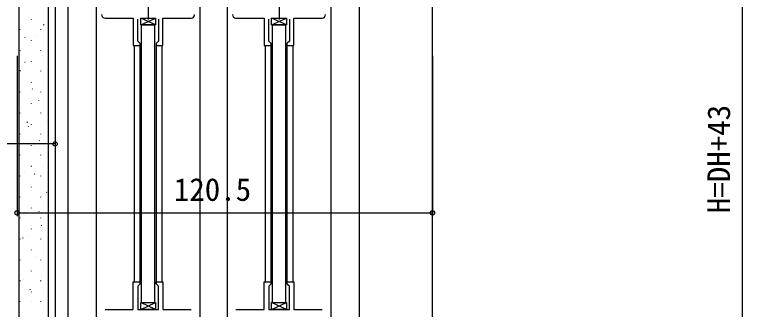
# Model space of a CAD drawing. Units: millimetres, scale not verified. Extents: x -525 to 525, y -808 to 806.
# Drawn here: x -372.8 to -161.5, y 200.1 to 285.6 of the extents above; entities that cross this region are included whole.
import ezdxf
from ezdxf.enums import TextEntityAlignment as Align

# ---------------------------------------------------------------- set-up
doc = ezdxf.new("R2010")
doc.units = ezdxf.units.MM
doc.header["$LTSCALE"] = 4
for name, color, linetype in [('0-3_YKK_11', 7, 'Continuous'), ('0-4_YKK_12', 2, 'Continuous'), ('0-5_YKK_13', 4, 'Continuous'), ('0-7_YKK_D', 6, 'Continuous'), ('0-9_YSS_K', 3, 'Continuous')]:
    doc.layers.add(name, color=color, linetype=linetype)
doc.styles.add('ＭＳ ゴシック', font='')
doc.styles.get('ＭＳ ゴシック').set_extended_font_data('MS Gothic')

msp = doc.modelspace()

# ---------------------------------------------------------------- linework, layer by layer
at = {"layer": '0-3_YKK_11'}
for p, q in [((-333.994, 289.201), (-333.994, 284.201)), ((-295.991, 289.201), (-295.991, 284.201))]:
    msp.add_line(p, q, dxfattribs=at)
for points in [[(-346.494, 284.601), (-338.294, 284.601), (-338.294, 276.601), (-336.294, 276.601), (-336.294, 277.201), (-336.494, 277.401), (-336.994, 277.901), (-336.994, 284.301)], [(-330.994, 284.301), (-330.994, 277.901), (-331.494, 277.401), (-331.694, 277.201), (-331.694, 276.601), (-329.694, 276.601), (-329.694, 284.601), (-321.494, 284.601)], [(-308.491, 284.601), (-300.291, 284.601), (-300.291, 276.601), (-298.291, 276.601), (-298.291, 277.201), (-298.491, 277.401), (-298.991, 277.901), (-298.991, 284.301)], [(-292.991, 284.301), (-292.991, 277.901), (-293.491, 277.401), (-293.691, 277.201), (-293.691, 276.601), (-291.691, 276.601), (-291.691, 284.601), (-283.491, 284.601)], [(-346.494, 200.103), (-338.294, 200.103), (-338.294, 208.103), (-336.294, 208.103), (-336.294, 207.503), (-336.494, 207.303), (-336.994, 206.803), (-336.994, 200.103), (-330.994, 200.103), (-330.994, 206.803), (-331.494, 207.303), (-331.694, 207.503), (-331.694, 208.103), (-329.694, 208.103), (-329.694, 200.103), (-321.494, 200.103)], [(-308.491, 200.103), (-300.291, 200.103), (-300.291, 208.103), (-298.291, 208.103), (-298.291, 207.503), (-298.491, 207.303), (-298.991, 206.803), (-298.991, 200.103), (-292.991, 200.103), (-292.991, 206.803), (-293.491, 207.303), (-293.691, 207.503), (-293.691, 208.103), (-291.691, 208.103), (-291.691, 200.103), (-283.491, 200.103)]]:
    msp.add_lwpolyline(points, dxfattribs=at)
for centre, start, end in [((-346.494, 285.601), 180.00001, 269.99999), ((-321.494, 285.601), 270.00001, 359.99999), ((-308.491, 285.601), 180.00001, 269.99999), ((-283.491, 285.601), 270.00001, 359.99999)]:
    msp.add_arc(centre, 1, start, end, dxfattribs=at)
at = {"layer": '0-4_YKK_12'}
for p, q in [((-348.994, 154.103), (-348.994, 330.601)), ((-318.994, 330.601), (-318.994, 154.103)), ((-310.991, 154.103), (-310.991, 330.601)), ((-280.991, 330.601), (-280.991, 154.103)), ((-357.3, 326.6), (-357.3, 142.102)), ((-272.695, 326.6), (-272.695, 142.103)), ((-251.498, 142.103), (-251.498, 326.6)), ((-336.294, 207.503), (-336.294, 277.201)), ((-331.694, 277.193), (-331.694, 207.553)), ((-298.291, 207.503), (-298.291, 277.201)), ((-293.691, 277.193), (-293.691, 207.553)), ((-337.994, 276.643), (-337.994, 208.061)), ((-329.994, 276.643), (-329.994, 208.061)), ((-299.991, 276.643), (-299.991, 208.061)), ((-291.991, 276.643), (-291.991, 208.061))]:
    msp.add_line(p, q, dxfattribs=at)
at = {"layer": '0-5_YKK_13'}
for p, q in [((-336.144, 282.601), (-331.843, 284.601)), ((-331.843, 282.601), (-336.144, 284.601)), ((-298.142, 282.601), (-293.84, 284.601)), ((-293.84, 282.601), (-298.142, 284.601)), ((-331.994, 282.601), (-335.994, 282.601)), ((-335.994, 282.601), (-335.994, 202.103)), ((-335.994, 282.601), (-331.994, 282.601)), ((-331.994, 202.103), (-331.994, 282.601)), ((-297.991, 282.601), (-297.991, 202.103)), ((-293.991, 282.601), (-297.991, 282.601)), ((-297.991, 282.601), (-293.991, 282.601)), ((-293.991, 202.103), (-293.991, 282.601)), ((-336.144, 200.103), (-331.843, 202.103)), ((-331.843, 200.103), (-336.144, 202.103)), ((-335.994, 202.103), (-331.994, 202.103)), ((-298.142, 200.103), (-293.84, 202.103)), ((-293.84, 200.103), (-298.142, 202.103)), ((-297.991, 202.103), (-293.991, 202.103))]:
    msp.add_line(p, q, dxfattribs=at)
for points in [[(-331.843, 284.601), (-331.843, 282.601), (-336.144, 282.601), (-336.144, 284.601)], [(-293.84, 284.601), (-293.84, 282.601), (-298.142, 282.601), (-298.142, 284.601)], [(-331.843, 202.103), (-331.843, 200.103), (-336.144, 200.103), (-336.144, 202.103)], [(-293.84, 202.103), (-293.84, 200.103), (-298.142, 200.103), (-298.142, 202.103)]]:
    msp.add_lwpolyline(points, close=True, dxfattribs=at)
at = {"layer": '0-7_YKK_D'}
for p, q in [((-161.506, 149.103), (-161.506, 358.6)), ((-372, 273.601), (-372, 227.103)), ((-251.498, 273.598), (-251.498, 227.103)), ((-372, 228.103), (-251.498, 228.103))]:
    msp.add_line(p, q, dxfattribs=at)
msp.add_lwpolyline([(-361.002, 248.103), (-373.502, 248.103), (-402.677, 248.103)], dxfattribs=at)
for centre in [(-361.002, 248.103), (-372, 228.103), (-251.498, 228.103)]:
    msp.add_circle(centre, 0.637, dxfattribs=at)
at = {"layer": '0-9_YSS_K'}
for p, q in [((-371.502, 326.6), (-371.502, 142.102)), ((-363.002, 326.6), (-363.002, 142.102)), ((-361.002, 326.6), (-361.002, 142.102)), ((-368.652, 284.822), (-368.645, 284.803)), ((-367.948, 284.255), (-367.948, 284.155)), ((-371.178, 281.405), (-371.178, 281.305)), ((-365.198, 281.405), (-365.198, 281.305)), ((-364.305, 282.692), (-364.194, 282.525)), ((-369.751, 279.082), (-369.641, 278.916)), ((-366.676, 279.242), (-366.669, 279.223)), ((-367.948, 278.175), (-367.948, 278.075)), ((-371.178, 275.325), (-371.178, 275.225)), ((-365.198, 275.325), (-365.198, 275.225)), ((-364.733, 273.755), (-364.726, 273.736)), ((-369.724, 271.803), (-369.717, 271.785)), ((-367.948, 272.095), (-367.948, 271.995)), ((-371.229, 269.477), (-371.119, 269.31)), ((-371.178, 269.245), (-371.178, 269.145)), ((-365.198, 269.245), (-365.198, 269.145)), ((-367.748, 266.223), (-367.741, 266.204)), ((-367.948, 266.015), (-367.948, 265.915)), ((-367.669, 264.099), (-367.559, 263.932)), ((-371.178, 263.165), (-371.178, 263.065)), ((-365.198, 263.165), (-365.198, 263.065)), ((-367.948, 259.935), (-367.948, 259.835)), ((-365.805, 260.737), (-365.798, 260.718)), ((-370.796, 258.785), (-370.789, 258.766)), ((-371.178, 257.085), (-371.178, 256.985)), ((-365.198, 257.085), (-365.198, 256.985)), ((-369.147, 254.493), (-369.037, 254.326)), ((-367.948, 253.855), (-367.948, 253.755)), ((-363.595, 254.497), (-363.588, 254.478)), ((-368.819, 253.205), (-368.813, 253.186)), ((-371.178, 251.005), (-371.178, 250.905)), ((-365.198, 251.005), (-365.198, 250.905)), ((-367.948, 247.775), (-367.948, 247.675)), ((-366.877, 247.718), (-366.87, 247.699)), ((-365.587, 249.115), (-365.477, 248.948)), ((-371.178, 244.925), (-371.178, 244.825)), ((-365.198, 244.925), (-365.198, 244.825)), ((-367.948, 241.695), (-367.948, 241.595)), ((-364.667, 241.478), (-364.66, 241.459)), ((-371.178, 238.845), (-371.178, 238.745)), ((-369.891, 240.186), (-369.885, 240.167)), ((-367.065, 239.509), (-366.955, 239.343)), ((-365.198, 238.845), (-365.198, 238.745)), ((-367.949, 234.7), (-367.942, 234.681)), ((-367.948, 235.615), (-367.948, 235.515)), ((-371.178, 232.765), (-371.178, 232.665)), ((-365.198, 232.765), (-365.198, 232.665)), ((-363.505, 234.131), (-363.395, 233.964)), ((-367.948, 229.535), (-367.948, 229.435)), ((-365.739, 228.46), (-365.732, 228.441)), ((-371.178, 226.685), (-371.178, 226.585)), ((-370.963, 227.168), (-370.956, 227.149)), ((-365.198, 226.685), (-365.198, 226.585)), ((-364.983, 224.525), (-364.873, 224.359)), ((-367.948, 223.455), (-367.948, 223.355)), ((-363.763, 222.879), (-363.756, 222.86)), ((-371.178, 220.605), (-371.178, 220.505)), ((-370.429, 220.916), (-370.319, 220.749)), ((-369.02, 221.681), (-369.014, 221.662)), ((-365.198, 220.605), (-365.198, 220.505)), ((-367.948, 217.375), (-367.948, 217.275)), ((-371.178, 214.525), (-371.178, 214.425)), ((-366.811, 215.441), (-366.804, 215.422)), ((-365.198, 214.525), (-365.198, 214.425)), ((-367.948, 211.295), (-367.948, 211.195)), ((-364.834, 209.861), (-364.828, 209.842)), ((-371.178, 208.445), (-371.178, 208.345)), ((-370.092, 208.663), (-370.085, 208.644)), ((-365.198, 208.445), (-365.198, 208.345)), ((-368.347, 205.932), (-368.237, 205.765)), ((-367.948, 205.215), (-367.948, 205.115)), ((-371.178, 202.365), (-371.178, 202.265)), ((-367.882, 202.423), (-367.876, 202.404)), ((-365.198, 202.365), (-365.198, 202.265))]:
    msp.add_line(p, q, dxfattribs=at)

# ---------------------------------------------------------------- texts
at = {"layer": '0-7_YKK_D', "style": 'ＭＳ ゴシック'}
msp.add_text('H=DH+43', height=6.598, rotation=90, dxfattribs=at).set_placement((-163.106, 228.002), align=Align.BOTTOM_LEFT)
msp.add_text('120.5', height=6.598, dxfattribs=at).set_placement((-326.527, 229.603), align=Align.BOTTOM_LEFT)

doc.saveas('drawing.dxf')
